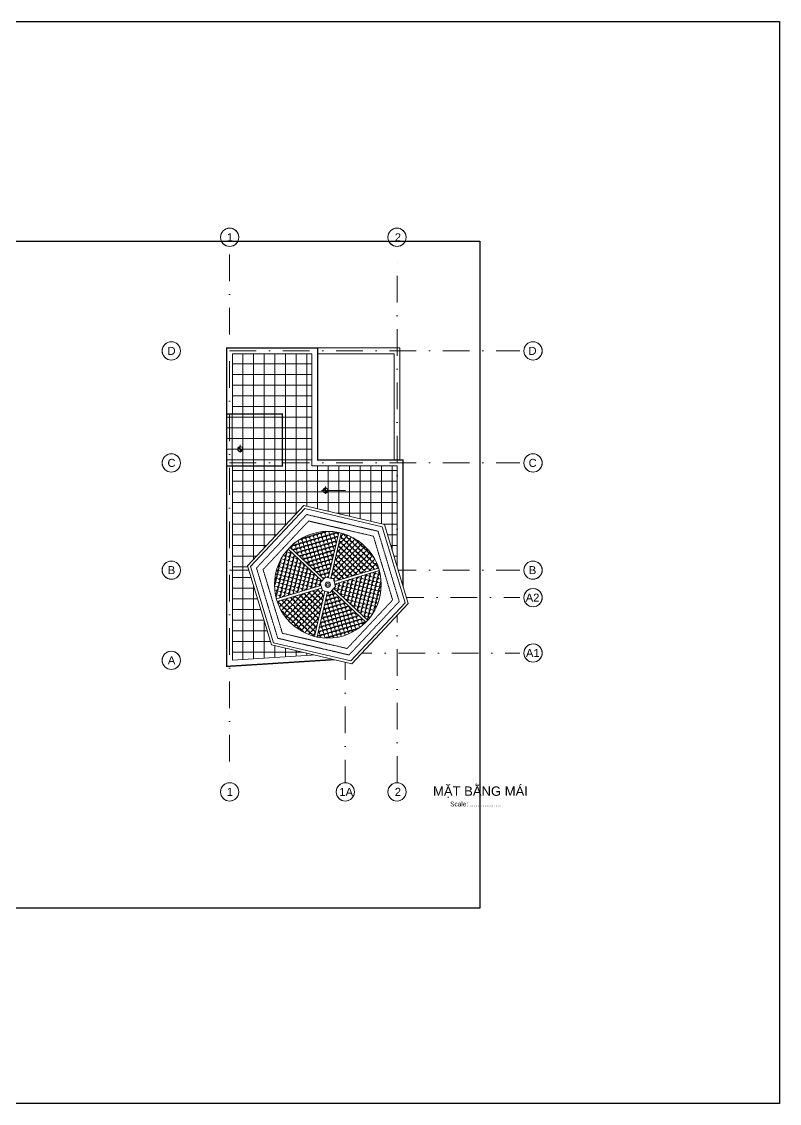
# Model space of a CAD drawing. Header units: millimetres. Extents: x -507089 to 1145492, y -1925330 to 49778.
# Drawn here: x 328504 to 356929, y -207316 to -166770 of the extents above; entities that cross this region are included whole.
import ezdxf
from ezdxf.enums import TextEntityAlignment as Align

# ---------------------------------------------------------------- set-up
doc = ezdxf.new("R2010")
doc.units = ezdxf.units.MM
doc.header["$MEASUREMENT"] = 0
doc.set_wipeout_variables(frame=1)
doc.linetypes.add('DASHDOT', pattern=[1, 0.5, -0.25, 0, -0.25])
doc.linetypes.add('HIDDEN', pattern=[0.75, 0.5, -0.25])
doc.layers.get('Defpoints').update_dxf_attribs({"color": 6})
for name, color, linetype, lineweight in [('A-HATCH', 251, 'Continuous', 5), ('A-KY HIEU', 34, 'Continuous', 20), ('A-NET KHUAT', 250, 'HIDDEN', 9), ('A-NET MANH', 8, 'Continuous', 9), ('A-NET THAY', 125, 'Continuous', 18), ('A-TRUC', 251, 'DASHDOT', 5)]:
    doc.layers.add(name, color=color, linetype=linetype, lineweight=lineweight)
doc.layers.add('LUOI GIONG', color=160, linetype='Continuous', plot=False)
doc.styles.add('A1-arial', font='arial.ttf', dxfattribs={"width": 0.8})

# ---------------------------------------------------------------- blocks, each defined once
blk = doc.blocks.new('Drawing Title - Metric')
at = {"style": 'A1-arial', "flags": 8}
blk.add_attdef('VIEWNAME', text='', height=4, dxfattribs=at).set_placement((25.62, -12.99), align=Align.BOTTOM_LEFT)
blk.add_attdef('VPSCALE', text='', height=2, dxfattribs=at).set_placement((54.7, -14.31), align=Align.TOP_RIGHT)
blk = doc.blocks.new('TUM MAI TRON CAN GOC')
blk.add_wipeout([(-399, 4077), (2571, 4955), (4816, 2823), (4092, -188), (1123, -1066), (-1123, 1066)]).dxf.layer = 'A-NET THAY'
at = {"layer": 'A-HATCH'}
h = blk.add_hatch(dxfattribs=at)
h.set_pattern_fill('SPANTIL2', color=256, scale=150, angle=226, pattern_type=2)
h.set_pattern_definition([(226, (-9150173.4, -1876386.93), (107.90097, -104.1987556), [30, -120]), (226, (-9150203.91, -1876461.72), (107.90097, -104.1987556), [30, -120]), (226, (-9150193.12, -1876472.14), (107.90097, -104.1987556), [30, -120]), (316, (-9150183.81, -1876397.72), (104.1987556, 107.90097), [150]), (271, (-9150183.81, -1876397.72), (107.9009729, -104.1987583), [42.426405, -169.7056293]), (271, (-9150194.23, -1876408.51), (107.9009729, -104.1987583), [21.21321, -190.9188243]), (1, (-9150183.81, -1876397.72), (104.1987583, 107.9009729), [42.426405, -169.7056293]), (1, (-9150277.59, -1876494.83), (104.1987583, 107.9009729), [21.21321, -190.9188243]), (252.5650512, (-9150193.86, -1876429.72), (-104.19875545, -107.9009701), [33.54, -301.8701966]), (19.4349488, (-9150152.18, -1876386.56), (104.19875564, 107.90096994), [33.54, -301.8701966]), (252.5650512, (-9150183.07, -1876440.14), (-104.19875545, -107.9009701), [33.54, -301.8701966]), (19.4349488, (-9150141.39, -1876396.98), (104.19875564, 107.90096994), [33.54, -301.8701966])])
h.paths.add_polyline_path([(1606, 2054), (1629, 2151), (1725, 2179), (1232, 3847, 0.254594), (-86, 2461)])
h = blk.add_hatch(dxfattribs=at)
h.set_pattern_fill('SPANTIL2', color=256, scale=150, angle=166, pattern_type=2)
h.set_pattern_definition([(166, (-9150169.26, -1876401.35), (-36.2882843, -145.544359), [30, -120]), (166, (-9150249.29, -1876412.31), (-36.2882843, -145.544359), [30, -120]), (166, (-9150252.92, -1876426.87), (-36.2882843, -145.544359), [30, -120]), (256, (-9150183.81, -1876397.72), (145.544359, -36.2882843), [150]), (211, (-9150183.81, -1876397.72), (-36.2882853, -145.5443628), [42.426405, -169.7056293]), (211, (-9150198.37, -1876394.09), (-36.2882853, -145.5443628), [21.21321, -190.9188243]), (301, (-9150183.81, -1876397.72), (145.5443628, -36.2882853), [42.426405, -169.7056293]), (301, (-9150314.8, -1876365.06), (145.5443628, -36.2882853), [21.21321, -190.9188243]), (192.5650512, (-9150216.55, -1876405.016), (-145.54435894, 36.2882842), [33.54, -301.8701966]), (319.4349488, (-9150158.33, -1876419.53), (145.5443589, -36.28828446), [33.54, -301.8701966]), (192.5650512, (-9150220.18, -1876419.57), (-145.54435894, 36.2882842), [33.54, -301.8701966]), (319.4349488, (-9150161.96, -1876434.085), (145.5443589, -36.28828446), [33.54, -301.8701966])])
h.paths.add_polyline_path([(3187, 3429, 0.254594), (1328, 3876), (1821, 2208), (1917, 2236), (1989, 2167)])
h = blk.add_hatch(dxfattribs=at)
h.set_pattern_fill('SPANTIL2', color=256, scale=150, angle=286, pattern_type=2)
h.set_pattern_definition([(286, (-9259967.73, -1962379.1), (144.1892544, 41.3456034), [30, -120]), (286, (-9259918.22, -1962442.93), (144.1892544, 41.3456034), [30, -120]), (286, (-9259903.8, -1962438.8), (144.1892544, 41.3456034), [30, -120]), (16, (-9259963.6, -1962393.52), (-41.3456034, 144.1892544), [150]), (331, (-9259963.6, -1962393.52), (144.1892582, 41.3456045), [42.426405, -169.7056293]), (331, (-9259959.47, -1962407.94), (144.1892582, 41.3456045), [21.21321, -190.9188243]), (61, (-9259963.6, -1962393.52), (-41.3456045, 144.1892582), [42.426405, -169.7056293]), (61, (-9259926.39, -1962523.29), (-41.3456045, 144.1892582), [21.21321, -190.9188243]), (312.5650512, (-9259940.91, -1962418.226), (41.3456035, -144.1892543), [33.54, -301.8701966]), (79.4349488, (-9259957.45, -1962360.55), (-41.34560324, 144.1892544), [33.54, -301.8701966]), (312.5650512, (-9259926.49, -1962414.09), (41.3456035, -144.1892543), [33.54, -301.8701966]), (79.4349488, (-9259943.03, -1962356.416), (-41.34560324, 144.1892544), [33.54, -301.8701966])])
h.paths.add_polyline_path([(3802, 1525, 0.052803), (3847, 1944, 0.199113), (3260, 3360), (2062, 2098), (2134, 2029), (2111, 1932)])
h = blk.add_hatch(dxfattribs=at)
h.set_pattern_fill('SPANTIL2', color=256, scale=150, angle=286, pattern_type=2)
h.set_pattern_definition([(286, (-9150187.95, -1876383.3), (144.1892544, 41.3456034), [30, -120]), (286, (-9150138.44, -1876447.13), (144.1892544, 41.3456034), [30, -120]), (286, (-9150124.02, -1876442.99), (144.1892544, 41.3456034), [30, -120]), (16, (-9150183.81, -1876397.72), (-41.3456034, 144.1892544), [150]), (331, (-9150183.81, -1876397.72), (144.1892582, 41.3456045), [42.426405, -169.7056293]), (331, (-9150179.68, -1876412.14), (144.1892582, 41.3456045), [21.21321, -190.9188243]), (61, (-9150183.81, -1876397.72), (-41.3456045, 144.1892582), [42.426405, -169.7056293]), (61, (-9150146.6, -1876527.49), (-41.3456045, 144.1892582), [21.21321, -190.9188243]), (312.5650512, (-9150161.125, -1876422.42), (41.3456035, -144.1892543), [33.54, -301.8701966]), (79.4349488, (-9150177.66, -1876364.747), (-41.34560324, 144.1892544), [33.54, -301.8701966]), (312.5650512, (-9150146.706, -1876418.29), (41.3456035, -144.1892543), [33.54, -301.8701966]), (79.4349488, (-9150163.244, -1876360.61), (-41.34560324, 144.1892544), [33.54, -301.8701966])])
h.paths.add_polyline_path([(-109, 2363, 0.052805), (-153, 1944, 0.199113), (434, 529), (1631, 1790), (1559, 1859), (1582, 1957)])
h = blk.add_hatch(dxfattribs=at)
h.set_pattern_fill('SPANTIL2', color=256, scale=150, angle=346, pattern_type=2)
h.set_pattern_definition([(346, (-9150198.37, -1876394.09), (36.2882843, 145.544359), [30, -120]), (346, (-9150118.34, -1876383.13), (36.2882843, 145.544359), [30, -120]), (346, (-9150114.71, -1876368.57), (36.2882843, 145.544359), [30, -120]), (76, (-9150183.81, -1876397.72), (-145.544359, 36.2882843), [150]), (31, (-9150183.81, -1876397.72), (36.2882853, 145.5443628), [42.426405, -169.7056293]), (31, (-9150169.26, -1876401.35), (36.2882853, 145.5443628), [21.21321, -190.9188243]), (121, (-9150183.81, -1876397.72), (-145.5443628, 36.2882853), [42.426405, -169.7056293]), (121, (-9150052.82, -1876430.38), (-145.5443628, 36.2882853), [21.21321, -190.9188243]), (12.5650512, (-9150151.075, -1876390.42), (145.54435894, -36.2882842), [33.54, -301.8701966]), (139.4349488, (-9150209.29, -1876375.91), (-145.5443589, 36.28828446), [33.54, -301.8701966]), (12.5650512, (-9150147.446, -1876375.87), (145.54435894, -36.2882842), [33.54, -301.8701966]), (139.4349488, (-9150205.664, -1876361.35), (-145.5443589, 36.28828446), [33.54, -301.8701966])])
h.paths.add_polyline_path([(506, 460, 0.254595), (2366, 13), (1872, 1681), (1777, 1653), (1704, 1722)])
h = blk.add_hatch(dxfattribs=at)
h.set_pattern_fill('SPANTIL2', color=256, scale=150, angle=46, pattern_type=2)
h.set_pattern_definition([(46, (-9150194.23, -1876408.51), (-107.90097, 104.1987556), [30, -120]), (46, (-9150163.71, -1876333.72), (-107.90097, 104.1987556), [30, -120]), (46, (-9150174.5, -1876323.3), (-107.90097, 104.1987556), [30, -120]), (136, (-9150183.81, -1876397.72), (-104.1987556, -107.90097), [150]), (91, (-9150183.81, -1876397.72), (-107.9009729, 104.1987583), [42.426405, -169.7056293]), (91, (-9150173.39, -1876386.93), (-107.9009729, 104.1987583), [21.21321, -190.9188243]), (181, (-9150183.81, -1876397.72), (-104.1987583, -107.9009729), [42.426405, -169.7056293]), (181, (-9150090.03, -1876300.61), (-104.1987583, -107.9009729), [21.21321, -190.9188243]), (72.5650512, (-9150173.76, -1876365.72), (104.19875545, 107.9009701), [33.54, -301.8701966]), (199.4349488, (-9150215.44, -1876408.88), (-104.19875564, -107.90096994), [33.54, -301.8701966]), (72.5650512, (-9150184.55, -1876355.3), (104.19875545, 107.9009701), [33.54, -301.8701966]), (199.4349488, (-9150226.23, -1876398.46), (-104.19875564, -107.90096994), [33.54, -301.8701966])])
h.paths.add_polyline_path([(2088, 1835), (2064, 1738), (1968, 1709), (2462, 41, 0.254595), (3779, 1428)])
at = {"layer": 'A-NET KHUAT', "ltscale": 0.5}
for points in [[(2490, 4618), (-147, 3838), (-790, 1164), (1204, -729), (3841, 51), (4484, 2724)], [(2430, 4371), (37, 3663), (-547, 1236), (1263, -482), (3656, 226), (4240, 2652)]]:
    blk.add_lwpolyline(points, close=True, dxfattribs=at)
at = {"layer": 'A-NET THAY'}
for p, q in [((1725, 2179), (1232, 3847)), ((1821, 2208), (1328, 3876)), ((1989, 2167), (3187, 3429)), ((2062, 2098), (3260, 3360)), ((1606, 2054), (-86, 2461)), ((1582, 1957), (-109, 2363)), ((434, 529), (1631, 1790)), ((506, 460), (1704, 1722)), ((2366, 13), (1872, 1681)), ((2462, 41), (1968, 1709)), ((3779, 1428), (2088, 1835)), ((3802, 1525), (2111, 1932))]:
    blk.add_line(p, q, dxfattribs=at)
for points in [[(2571, 4955), (-399, 4077), (-1123, 1066), (1123, -1066), (4092, -188), (4816, 2823)], [(2544, 4843), (-315, 3997), (-1012, 1099), (1150, -954), (4008, -108), (4705, 2790)], [(1917, 2236), (1629, 2151), (1559, 1859), (1777, 1653), (2064, 1738), (2134, 2029)]]:
    blk.add_lwpolyline(points, close=True, dxfattribs=at)
for radius in [2000, 100, 50]:
    blk.add_circle((1847, 1944), radius, dxfattribs=at)
blk = doc.blocks.new('cotMB')
h = blk.add_hatch(color=256)
h.paths.add_polyline_path([(0, 156, 0.414214), (-156, 0), (0, 0)])
h.paths.add_polyline_path([(156, 0), (0, 0), (0, -156, 0.414214)])
for p, q in [((-256, 0), (1244, 0)), ((0, 256), (0, -206))]:
    blk.add_line(p, q)
blk.add_circle((0, 0), 156)
at = {"color": 6, "style": 'A1-arial'}
for tag, p in [('%%P0.000', (200, 85)), ('-0.050', (200, -317))]:
    blk.add_attdef(tag, p, '', height=250, dxfattribs=at)
blk = doc.blocks.new('Tag - Metric')
blk.add_lwpolyline([(0, 3.44), (-1.1, 3.26), (-2.06, 2.76), (-2.71, 2.12), (-3.13, 1.43), (-3.37, 0.73), (-3.44, 0), (-3.3, -0.99), (-2.83, -1.96), (-2.11, -2.72), (-1.16, -3.24), (0, -3.44), (1.28, -3.19), (2.29, -2.57), (2.96, -1.75), (3.33, -0.88), (3.44, 0), (3.34, 0.84), (3.08, 1.53), (2.65, 2.2), (1.84, 2.91), (1.07, 3.27), (0, 3.44)], close=True)
blk.add_circle((0, 0), 3.44)
at = {"style": 'A1-arial', "flags": 8}
blk.add_attdef('1', text='', height=3, dxfattribs=at).set_placement((0, 0), align=Align.MIDDLE_CENTER)

msp = doc.modelspace()

# ---------------------------------------------------------------- hatches: boundary and pattern name
at = {"layer": 'A-HATCH'}
h = msp.add_hatch(dxfattribs=at)
h.set_pattern_fill('SQRTMPLT', color=256, scale=400, pattern_type=2)
h.set_pattern_definition([(0, (0, -2000), (0, 400), []), (90, (0, -2000), (-400, 2e-14), [])])
h.paths.add_polyline_path([(338287, -181480), (336197, -181480), (336197, -183420), (338287, -183420)])
h.paths.add_polyline_path([(339387, -183420), (339387, -179220), (336417, -179220), (336417, -181480), (338287, -181480), (338287, -183420), (336417, -183420), (336417, -184060), (336417, -186580), (336417, -190703), (340548, -190442), (342587, -188270), (342587, -183420)])

# ---------------------------------------------------------------- linework, layer by layer
at = {"layer": 'A-NET MANH'}
for points in [[(342697, -183200), (342697, -179000), (339607, -179000)], [(342477, -183200), (342477, -179220), (339607, -179220)]]:
    msp.add_lwpolyline(points, dxfattribs=at)
at = {"layer": 'A-NET THAY', "const_width": 50}
for points in [[(336197, -190938), (340766, -190649), (340759, -190539), (342697, -188474), (342807, -188474), (342807, -183200), (339607, -183200), (339607, -179000), (336197, -179000)], [(336197, -183420), (338287, -183420), (338287, -181480), (336197, -181480)]]:
    msp.add_lwpolyline(points, close=True, dxfattribs=at)
at = {"layer": 'A-NET THAY'}
msp.add_lwpolyline([(336417, -183420), (336417, -190703), (340548, -190442), (342587, -188270), (342587, -183420), (339387, -183420), (339387, -179220), (336417, -179220), (336417, -181480)], dxfattribs=at)
at = {"layer": 'A-TRUC', "ltscale": 2000}
for p, q in [((336307, -175500), (336307, -195297)), ((342587, -195297), (342587, -175500)), ((336307, -179110), (347197, -179110)), ((336307, -183310), (347197, -183310)), ((336307, -187330), (347197, -187330)), ((342587, -188360), (347197, -188360)), ((340647, -190435), (340647, -195297)), ((340647, -190435), (347197, -190435))]:
    msp.add_line(p, q, dxfattribs=at)
at = {"layer": 'LUOI GIONG'}
msp.add_lwpolyline([(320697, -175000), (345697, -175000), (345697, -200000), (320697, -200000)], close=True, dxfattribs=at)

# ---------------------------------------------------------------- block references
at = {"layer": 'A-KY HIEU', "xscale": 0.6000001304413576, "yscale": 0.6000001304413576, "zscale": 0.6000001304413576}
for p in [(336706, -182790), (339902, -184345)]:
    msp.add_blockref('cotMB', p, dxfattribs=at)
at = {"layer": 'A-KY HIEU', "xscale": 87.5, "yscale": 87.5, "zscale": 87.5}
msp.add_blockref('Drawing Title - Metric', (341695, -194756), dxfattribs=at).add_auto_attribs({'VPSCALE': 'Scale: .................', 'VIEWNAME': 'MẶT BẰNG MÁI'})

# ---------------------------------------------------------------- next in the draw order: block references
at = {"layer": 'A-KY HIEU'}
ref = msp.add_blockref('Tag - Metric', (336307, -174852), dxfattribs=dict(at, xscale=99.58624542824019, yscale=99.58624542824019, zscale=99.58624542824019, rotation=180))
ref.add_attrib('DETAIL#', '1', dxfattribs={"layer": '0', "height": 300, "style": 'A1-arial'}).set_placement((336317, -174853), align=Align.MIDDLE_CENTER)
ref = msp.add_blockref('Tag - Metric', (342587, -174852), dxfattribs=dict(at, xscale=99.58624542824019, yscale=99.58624542824019, zscale=99.58624542824019, rotation=180))
ref.add_attrib('DETAIL#', '2', dxfattribs={"layer": '0', "height": 300, "style": 'A1-arial'}).set_placement((342619, -174853), align=Align.MIDDLE_CENTER)
ref = msp.add_blockref('Tag - Metric', (334118, -179110), dxfattribs=dict(at, xscale=-99.58624542824019, yscale=99.58624542824019, zscale=99.58624542824019))
ref.add_attrib('DETAIL#', 'D', dxfattribs={"layer": '0', "height": 300, "style": 'A1-arial'}).set_placement((334128, -179110), align=Align.MIDDLE_CENTER)
ref = msp.add_blockref('Tag - Metric', (347689, -179110), dxfattribs=dict(at, xscale=99.58624542824019, yscale=99.58624542824019, zscale=99.58624542824019))
ref.add_attrib('DETAIL#', 'D', dxfattribs={"layer": '0', "height": 300, "style": 'A1-arial'}).set_placement((347669, -179110), align=Align.MIDDLE_CENTER)
ref = msp.add_blockref('Tag - Metric', (334118, -183310), dxfattribs=dict(at, xscale=-99.58624542824019, yscale=99.58624542824019, zscale=99.58624542824019))
ref.add_attrib('DETAIL#', 'C', dxfattribs={"layer": '0', "height": 300, "style": 'A1-arial'}).set_placement((334128, -183310), align=Align.MIDDLE_CENTER)
ref = msp.add_blockref('Tag - Metric', (347689, -183310), dxfattribs=dict(at, xscale=99.58624542824019, yscale=99.58624542824019, zscale=99.58624542824019))
ref.add_attrib('DETAIL#', 'C', dxfattribs={"layer": '0', "height": 300, "style": 'A1-arial'}).set_placement((347674, -183310), align=Align.MIDDLE_CENTER)
ref = msp.add_blockref('Tag - Metric', (334118, -187330), dxfattribs=dict(at, xscale=-99.58624542824019, yscale=99.58624542824019, zscale=99.58624542824019))
ref.add_attrib('DETAIL#', 'B', dxfattribs={"layer": '0', "height": 300, "style": 'A1-arial'}).set_placement((334128, -187330), align=Align.MIDDLE_CENTER)
ref = msp.add_blockref('Tag - Metric', (347689, -187330), dxfattribs=dict(at, xscale=99.58624542824019, yscale=99.58624542824019, zscale=99.58624542824019))
ref.add_attrib('DETAIL#', 'B', dxfattribs={"layer": '0', "height": 300, "style": 'A1-arial'}).set_placement((347670, -187330), align=Align.MIDDLE_CENTER)
ref = msp.add_blockref('Tag - Metric', (347689, -188360), dxfattribs=dict(at, xscale=99.58624542824019, yscale=99.58624542824019, zscale=99.58624542824019))
ref.add_attrib('DETAIL#', 'A2', dxfattribs={"layer": '0', "height": 300, "style": 'A1-arial'}).set_placement((347670, -188360), align=Align.MIDDLE_CENTER)
ref = msp.add_blockref('Tag - Metric', (347689, -190435), dxfattribs=dict(at, xscale=99.58624542824019, yscale=99.58624542824019, zscale=99.58624542824019))
ref.add_attrib('DETAIL#', 'A1', dxfattribs={"layer": '0', "height": 300, "style": 'A1-arial'}).set_placement((347679, -190435), align=Align.MIDDLE_CENTER)
ref = msp.add_blockref('Tag - Metric', (334118, -190710), dxfattribs=dict(at, xscale=-99.58624542824019, yscale=99.58624542824019, zscale=99.58624542824019))
ref.add_attrib('DETAIL#', 'A', dxfattribs={"layer": '0', "height": 300, "style": 'A1-arial'}).set_placement((334128, -190710), align=Align.MIDDLE_CENTER)
ref = msp.add_blockref('Tag - Metric', (336307, -195640), dxfattribs=dict(at, xscale=-99.58624542824019, yscale=99.58624542824019, zscale=99.58624542824019))
ref.add_attrib('DETAIL#', '1', dxfattribs={"layer": '0', "height": 300, "style": 'A1-arial'}).set_placement((336317, -195640), align=Align.MIDDLE_CENTER)
ref = msp.add_blockref('Tag - Metric', (340647, -195640), dxfattribs=dict(at, xscale=-99.58624542824019, yscale=99.58624542824019, zscale=99.58624542824019))
ref.add_attrib('DETAIL#', '1A', dxfattribs={"layer": '0', "height": 300, "style": 'A1-arial'}).set_placement((340679, -195640), align=Align.MIDDLE_CENTER)
ref = msp.add_blockref('Tag - Metric', (342587, -195640), dxfattribs=dict(at, xscale=-99.58624542824019, yscale=99.58624542824019, zscale=99.58624542824019))
ref.add_attrib('DETAIL#', '2', dxfattribs={"layer": '0', "height": 300, "style": 'A1-arial'}).set_placement((342619, -195640), align=Align.MIDDLE_CENTER)
at = {"layer": 'A-NET THAY', "rotation": 90.33257937794401}
msp.add_blockref('TUM MAI TRON CAN GOC', (341947, -189712), dxfattribs=at)

# ---------------------------------------------------------------- next in the draw order: linework, layer by layer
at = {"layer": 'Defpoints', "color": 1}
msp.add_lwpolyline([(218842, -166770), (356929, -166770), (356929, -207316), (218842, -207316)], close=True, dxfattribs=at)

doc.saveas('drawing.dxf')
